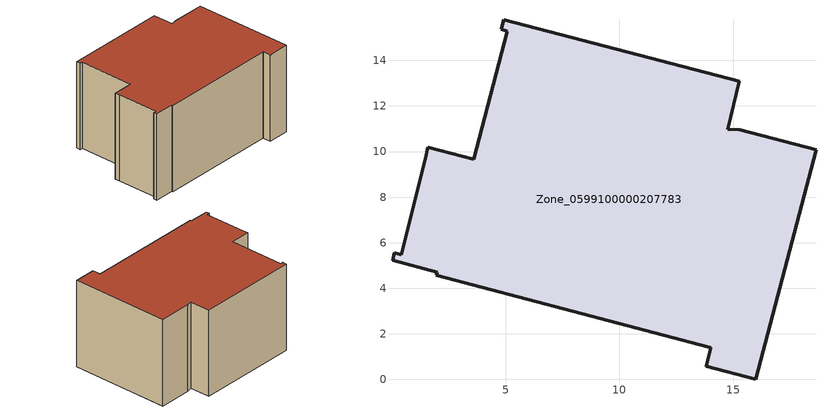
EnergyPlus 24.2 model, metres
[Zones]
Zone_0599100000207783
 floor ground (C_G): 15.27,13.08 14.76,10.99 15.29,10.95 18.63,10.08 15.99,0 13.8,0.58 14.01,1.38 13.95,1.41 1.96,4.57 2,4.69 0.04,5.22 0.12,5.55 0.41,5.48 1.49,9.75 1.58,10.19 3.61,9.66 5.08,15.29 4.81,15.36 4.92,15.79 z0
 wall outside (C_F): 13.95,1.41 14.01,1.38 13.8,0.58 15.99,0 18.63,10.08 15.29,10.95 14.76,10.99 15.27,13.08 4.92,15.79 4.81,15.36 5.08,15.29 3.61,9.66 1.58,10.19 1.49,9.75 0.41,5.48 0.12,5.55 0.04,5.22 2,4.69 1.96,4.57 13.95,1.41 z0:9.17
 roof outside (C_R): 1.58,10.19 1.49,9.75 0.41,5.48 0.12,5.55 0.04,5.22 2,4.69 1.96,4.57 13.95,1.41 14.01,1.38 13.8,0.58 15.99,0 18.63,10.08 15.29,10.95 14.76,10.99 15.27,13.08 4.92,15.79 4.81,15.36 5.08,15.29 3.61,9.66 z9.17
[BUILDING]
Pand.0599100000207783: North Axis=0; Terrain=City; Loads Convergence Tolerance Value=0.04; Temperature Convergence Tolerance Value=0.4; Solar Distribution=FullExterior; Maximum Number of Warmup Days=25; Minimum Number of Warmup Days=1
[Site:Location]
Rotterdam.The.Hague.AP_ZH_NLD Design_Conditions: Latitude=51.96; Longitude=4.45; Time Zone=1; Elevation=-4.5
[SITE:GROUNDTEMPERATURE:BUILDINGSURFACE]
18, 18, 18, 18, 18, 18, 18, 18, 18, 18, 18, 18
[MATERIAL] Thermal Absorptance=0.9; Solar Absorptance=0.7; Visible Absorptance=0.7
Name | Roughness | Thickness | Conductivity | Density | Specific Heat
G.D.1965 | MediumSmooth | 0.15 | 1 | 540 | 1210
F.D.1965 | Rough | 0.3 | 0.857143 | 1920 | 840
R.D.1965 | MediumRough | 0.2 | 0.08 | 1500 | 1000
[CONSTRUCTION]
C_G: G.D.1965
C_F: F.D.1965
C_R: R.D.1965
[ZONE]
Zone_0599100000207783: Type=1; Multiplier=1; Ceiling Height=Autocalculate; Volume=Autocalculate; Floor Area=autocalculate; Part of Total Floor Area=Yes
[ZONEINFILTRATION:DESIGNFLOWRATE]
Infil_Zone_0599100000207783: Zone or ZoneList or Space or SpaceList=Zone_0599100000207783; Schedule=AlwaysOn; Design Flow Rate Calculation Method=Flow/Area; Flow Rate per Floor Area=0.0042; Constant Term Coefficient=1; Temperature Term Coefficient=0; Velocity Term Coefficient=0; Velocity Squared Term Coefficient=0
[HVACTEMPLATE:ZONE:IDEALLOADSAIRSYSTEM]
Zone_0599100000207783: Maximum Heating Supply Air Temperature=50; Minimum Cooling Supply Air Temperature=13; Maximum Heating Supply Air Humidity Ratio=0.0156; Minimum Cooling Supply Air Humidity Ratio=0.0077; Heating Limit=NoLimit; Cooling Limit=NoLimit; Dehumidification Control Type=ConstantSensibleHeatRatio; Cooling Sensible Heat Ratio=0.7; Dehumidification Setpoint=60; Humidification Control Type=None; Humidification Setpoint=30; Outdoor Air Method=None; Outdoor Air Flow Rate per Person=0.00944; Outdoor Air Flow Rate per Zone Floor Area=0; Outdoor Air Flow Rate per Zone=0; Demand Controlled Ventilation Type=None; Outdoor Air Economizer Type=NoEconomizer; Heat Recovery Type=None; Sensible Heat Recovery Effectiveness=0.7; Latent Heat Recovery Effectiveness=0.65
[ZONECONTROL:THERMOSTAT]
ThermostatControl_Zone_0599100000207783: Zone or ZoneList=Zone_0599100000207783; Control Type Schedule=DualSetpointControlType; Control 1=Thermostat_Zone_0599100000207783; Temperature Difference Between Cutout And Setpoint=0
[THERMOSTATSETPOINT:DUALSETPOINT]
Thermostat_Zone_0599100000207783: Heating Setpoint Temperature Schedule=HeatingSetpoint_Zone_0599100000207783; Cooling Setpoint Temperature Schedule=CoolingSetpoint_Zone_0599100000207783
[SCHEDULE:COMPACT]
HeatingSetpoint_Zone_0599100000207783: Through: 12/31, For: AllDays, Until: 24:00, 21
CoolingSetpoint_Zone_0599100000207783: Through: 12/31, For: AllDays, Until: 24:00, 24
DualSetpointControlType: Through: 12/31, For: AllDays, Until: 24:00, 4
AlwaysOn: Through: 12/31, For: AllDays, Until: 24:00, 1
